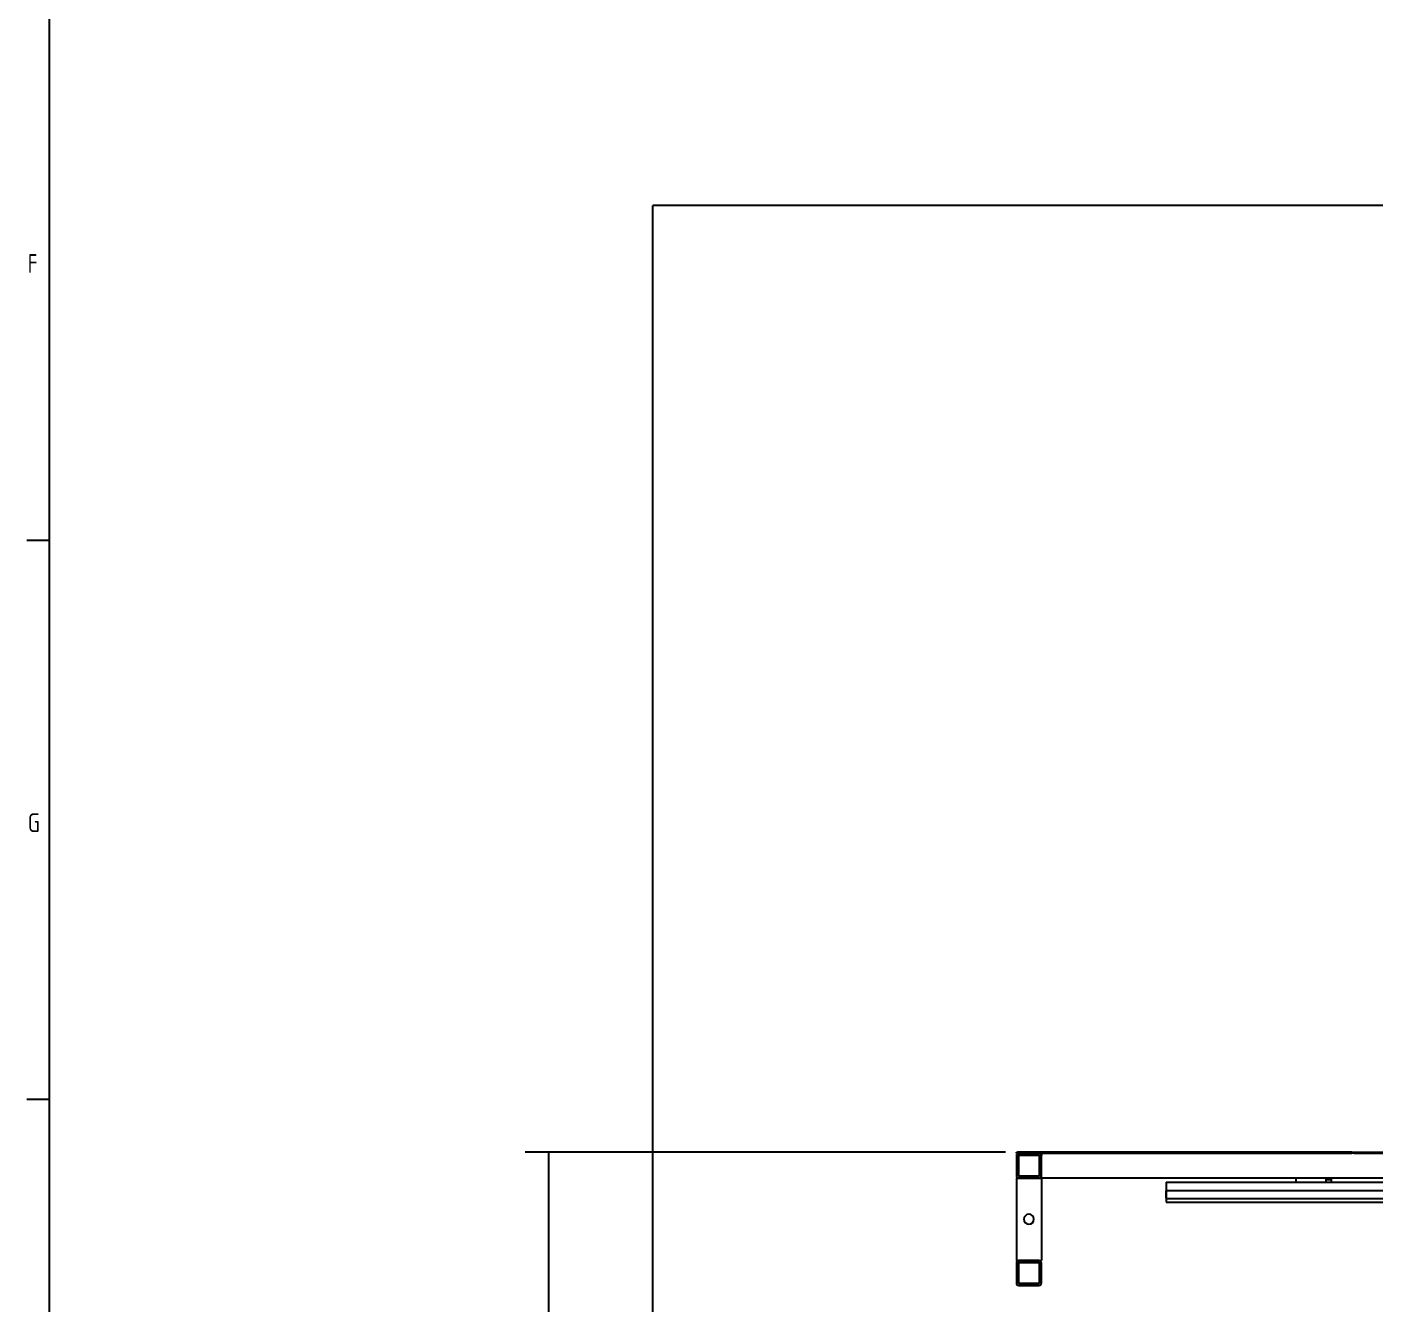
# Model space of a CAD drawing. Header units: millimetres. Extents: x 0 to 1189, y 0 to 841.
# Drawn here: x 7 to 187, y 281.2 to 451.7 of the extents above; entities that cross this region are included whole.
import ezdxf

# ---------------------------------------------------------------- set-up
doc = ezdxf.new("R2010")
doc.units = ezdxf.units.MM
for name, color, linetype, true_color in [('1', 7, 'CONTINUOUS', 0xffffff), ('11', 7, 'CONTINUOUS', 0xffffff), ('162', 7, 'CONTINUOUS', 0xffffff)]:
    doc.layers.add(name, color=color, linetype=linetype, true_color=true_color)
doc.styles.add('iso-1', font='isocp.shx')

# ---------------------------------------------------------------- blocks, each defined once
blk = doc.blocks.new('DimnDraft3D44')
at = {"layer": '1', "color": 152, "linetype": 'Continuous'}
for p, q in [((137.66, 301.51), (73.52, 301.51)), ((109.31, 214.84), (73.52, 214.84))]:
    blk.add_line(p, q, dxfattribs=at)
at = {"layer": '1', "color": 27, "linetype": 'Continuous'}
blk.add_line((76.69, 214.84), (76.69, 301.51), dxfattribs=at)
for points in [[(76.69, 301.51), (77.25, 298.33), (76.13, 298.33), (76.69, 301.51)], [(76.69, 214.84), (76.13, 218.01), (77.25, 218.01), (76.69, 214.84)]]:
    blk.add_solid(points, dxfattribs=at)
at = {"layer": '1', "color": 23, "linetype": 'Continuous', "insert": (74.59, 251.42), "char_height": 3.5, "attachment_point": 7, "rotation": 90, "line_spacing_factor": 0.963855, "style": 'iso-1'}
blk.add_mtext('\\W01.337;(1300) ', dxfattribs=at)

msp = doc.modelspace()

# ---------------------------------------------------------------- linework, layer by layer
at = {"layer": '1', "color": 251, "linetype": 'Continuous'}
for p in [(90.564, 35.306), (640.45, 427.855)]:
    msp.add_line(p, (90.564, 427.855), dxfattribs=at)
at = {"layer": '1', "color": 252, "linetype": 'Continuous'}
for p, q in [((139.11, 301.372), (139.11, 301.505)), ((139.11, 301.505), (139.243, 301.505)), ((139.243, 301.372), (139.11, 301.372)), ((139.11, 301.039), (139.11, 298.372)), ((183.91, 301.505), (139.243, 301.505)), ((139.243, 301.372), (183.91, 301.372)), ((139.377, 301.039), (139.377, 298.372)), ((139.377, 298.439), (139.377, 300.972)), ((142.11, 301.372), (139.443, 301.372)), ((142.11, 301.105), (139.443, 301.105)), ((139.51, 301.105), (142.043, 301.105)), ((142.177, 298.372), (142.177, 301.039)), ((142.177, 300.972), (142.177, 298.439)), ((142.443, 301.372), (142.443, 301.039)), ((142.443, 298.372), (142.443, 301.039)), ((142.443, 298.372), (142.443, 301.039)), ((183.91, 301.505), (184.043, 301.505)), ((184.043, 301.372), (183.91, 301.372)), ((184.043, 301.505), (184.043, 301.372)), ((184.043, 301.372), (184.043, 301.505)), ((184.043, 301.505), (184.177, 301.505)), ((184.177, 301.372), (184.043, 301.372)), ((184.177, 301.505), (227.243, 301.505)), ((184.177, 301.372), (227.243, 301.372)), ((139.11, 298.039), (139.11, 287.039)), ((139.11, 298.039), (139.443, 298.039)), ((139.443, 298.305), (142.11, 298.305)), ((139.443, 298.039), (142.11, 298.039)), ((139.443, 298.039), (142.11, 298.039)), ((142.043, 298.305), (139.51, 298.305)), ((142.11, 298.039), (142.443, 298.039)), ((142.443, 298.039), (142.443, 298.372)), ((226.113, 298.039), (142.443, 298.039)), ((142.443, 298.039), (142.443, 287.039)), ((176.443, 297.505), (176.443, 298.039)), ((176.443, 297.505), (177.11, 297.505)), ((177.11, 297.505), (180.427, 297.505)), ((180.427, 298.039), (180.427, 297.505)), ((181.127, 297.796), (180.427, 297.796)), ((180.427, 297.505), (181.127, 297.505)), ((181.127, 298.039), (181.127, 297.505)), ((181.127, 297.505), (223.76, 297.505)), ((139.11, 287.039), (139.443, 287.039)), ((139.11, 286.705), (139.11, 284.039)), ((139.377, 286.705), (139.377, 284.039)), ((139.377, 284.105), (139.377, 286.639)), ((142.11, 287.039), (139.443, 287.039)), ((139.443, 287.039), (142.11, 287.039)), ((142.11, 286.772), (139.443, 286.772)), ((139.51, 286.772), (142.043, 286.772)), ((142.11, 287.039), (142.443, 287.039)), ((142.177, 284.039), (142.177, 286.705)), ((142.177, 286.639), (142.177, 284.105)), ((142.443, 284.039), (142.443, 286.705)), ((139.443, 283.972), (142.11, 283.972)), ((139.443, 283.705), (142.11, 283.705)), ((142.043, 283.972), (139.51, 283.972))]:
    msp.add_line(p, q, dxfattribs=at)
at = {"layer": '1', "color": 252, "linetype": 'Continuous', "extrusion": (0, 0, -1)}
msp.add_circle((-140.777, 292.539), 0.667, dxfattribs=at)
at = {"layer": '1', "color": 252, "linetype": 'Continuous'}
for centre, radius, start, end in [((139.443, 301.039), 0.333, 90, 180), ((139.443, 301.039), 0.0667, 90, 180), ((139.51, 300.972), 0.133, 90, 180), ((142.043, 300.972), 0.133, 0, 90), ((142.11, 301.039), 0.333, 0, 90), ((142.11, 301.039), 0.0667, 360, 90), ((139.443, 298.372), 0.333, 180, 270), ((139.51, 298.439), 0.133, 180, 270), ((139.443, 298.372), 0.0667, 180, 270), ((142.043, 298.439), 0.133, 270, 0), ((142.11, 298.372), 0.333, 270, 0), ((142.11, 298.372), 0.0667, 270, 0), ((139.443, 286.705), 0.333, 90, 180), ((139.443, 286.705), 0.0667, 90, 180), ((139.51, 286.639), 0.133, 90, 180), ((142.043, 286.639), 0.133, 0, 90), ((142.11, 286.705), 0.333, 0, 90), ((142.11, 286.705), 0.0667, 0, 90), ((139.443, 284.039), 0.333, 180, 270), ((139.51, 284.105), 0.133, 180, 270), ((139.443, 284.039), 0.0667, 180, 270), ((142.043, 284.105), 0.133, 270, 0), ((142.11, 284.039), 0.0667, 270, 0), ((142.11, 284.039), 0.333, 270, 0)]:
    msp.add_arc(centre, radius, start, end, dxfattribs=at)
at = {"layer": '11', "color": 252, "linetype": 'Continuous'}
for p, q in [((159.11, 297.505), (176.444, 297.505)), ((159.11, 297.505), (159.11, 296.355)), ((225.778, 296.355), (159.11, 296.355)), ((159.11, 296.355), (159.11, 296.339)), ((159.126, 296.355), (159.11, 296.339)), ((159.11, 295.339), (159.11, 296.339)), ((159.11, 295.339), (159.11, 295.322)), ((159.11, 295.339), (159.126, 295.322)), ((159.11, 295.322), (159.11, 294.839)), ((159.11, 295.322), (225.778, 295.322)), ((159.143, 295.322), (159.143, 296.355)), ((159.11, 294.839), (225.778, 294.839))]:
    msp.add_line(p, q, dxfattribs=at)
at = {"layer": '162', "color": 163, "linetype": 'Continuous'}
for p, q in [((10, 10), (10, 831)), ((10, 10), (10, 410)), ((7, 383.184), (10, 383.184)), ((7, 308.548), (10, 308.548))]:
    msp.add_line(p, q, dxfattribs=at)

# ---------------------------------------------------------------- block references
at = {"layer": '1', "color": 27, "linetype": 'Continuous'}
msp.add_blockref('DimnDraft3D44', (0, 0), dxfattribs=at)

# ---------------------------------------------------------------- texts
at = {"layer": '162', "color": 163, "linetype": 'Continuous', "char_height": 2.5, "attachment_point": 7, "line_spacing_factor": 0.963855, "style": 'iso-1'}
for s, insert in [('\\W00.795;F ', (7.125, 418.856)), ('\\W00.841;G ', (7.125, 344.22))]:
    msp.add_mtext(s, dxfattribs=dict(at, insert=insert))

doc.saveas('drawing.dxf')
